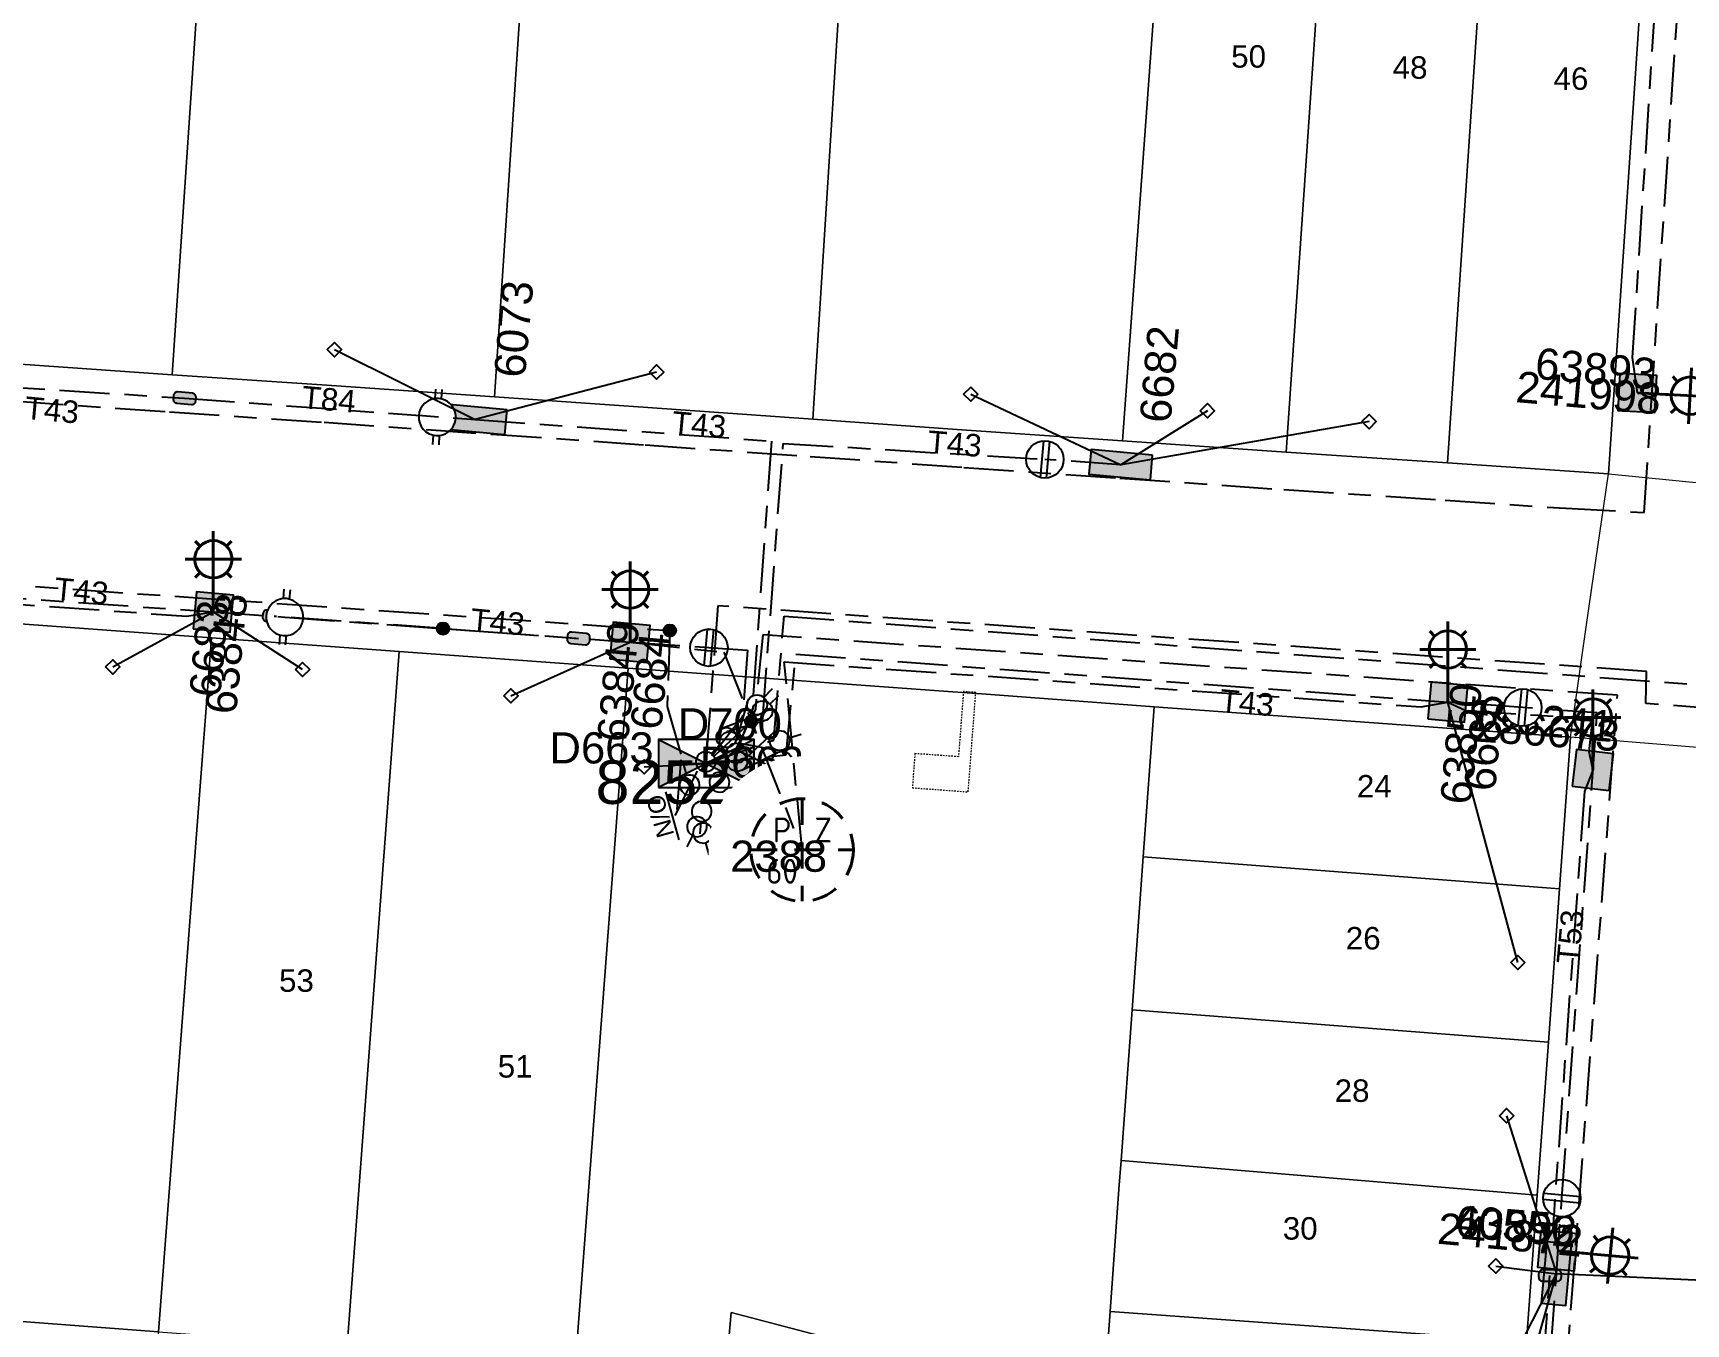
# Model space of a CAD drawing. Header units: metres. Extents: x 309980 to 311407, y 6249141 to 6251386.
# Drawn here: x 310549.5 to 310682.1, y 6250060.6 to 6250164.1 of the extents above; entities that cross this region are included whole.
import ezdxf
from ezdxf.enums import TextEntityAlignment as Align

# ---------------------------------------------------------------- set-up
doc = ezdxf.new("R2010")
doc.units = ezdxf.units.M
for name, pattern in [('Cable Exist UG', [8.2, 4, -1.2, 1.8, -1.2]), ('Dash', [5, 3, -2]), ('HIDDEN', [0.375, 0.25, -0.125]), ('HIDDEN2', [0.1875, 0.125, -0.0625])]:
    doc.linetypes.add(name, pattern=pattern)
doc.layers.get('0').update_dxf_attribs({"color": 6})
for name, color, linetype, lineweight in [('Cadastre Buildings_SP_EXT', 9, 'Continuous', 5), ('Cadastre Land Parcels_SP_EXT', 9, 'Continuous', 5), ('Cadastre Other Property_SP_EXT', 9, 'HIDDEN', 5), ('Cadastre Roads_SP_EXT', 9, 'Continuous', 5)]:
    doc.layers.add(name, color=color, linetype=linetype, lineweight=lineweight)
for name, color, linetype in [('Equip_HV_EXT', 7, 'Continuous'), ('Equip_LV_EXT', 7, 'Continuous'), ('Equip_SL_EXT', 7, 'Continuous'), ('Equip_SP_SL_EXT', 7, 'Continuous'), ('Mains_HV_EXT', 7, 'Continuous'), ('Mains_LV_EXT', 7, 'Continuous'), ('Mains_SL_EXT', 7, 'Continuous'), ('Services_SP_EXT', 7, 'Continuous'), ('Sub_SP_EXT', 7, 'Continuous'), ('SupportsUG_SP_LV_EXT', 7, 'Continuous'), ('SupportsUG_SP_LV_SL_EXT', 7, 'Continuous')]:
    doc.layers.add(name, color=color, linetype=linetype)
doc.styles.add('COLUMN_LABEL', font='arial.ttf')
doc.styles.add('iecARIAL', font='arial.ttf', dxfattribs={"height": 2})
doc.styles.add('IESYMBOL1', font='isocp.shx')
doc.styles.add('POLE_LABEL', font='arial.ttf')
doc.styles.add('SLCP_LABEL', font='arial.ttf', dxfattribs={"height": 3.5})
doc.styles.get("Standard").update_dxf_attribs({"font": 'arial.ttf'})
doc.styles.add('SWITCH_LABEL', font='arial.ttf', dxfattribs={"height": 2.5})

# ---------------------------------------------------------------- blocks, each defined once
blk = doc.blocks.new('SUB_PADMOUNT_EXT')
for points in [[(0, 0), (-3.84, 1.92), (-3.84, -1.92)], [(0, 0), (3.84, 1.92), (3.84, -1.92)]]:
    blk.add_hatch(color=256).paths.add_polyline_path(points)
for p, q in [((3.84, 1.92), (-3.84, -1.92)), ((-3.84, 1.92), (3.84, -1.92))]:
    blk.add_line(p, q)
blk.add_lwpolyline([(-3.84, -1.92), (3.84, -1.92), (3.84, 1.92), (-3.84, 1.92)], close=True)
for tag, height, flags, p in [('ASSET_NUM', 3.5, 8, (2, 2)), ('STREET_CODE', 0.2, 9, (1.5, 0)), ('CONSTRUCTED_VOLTAGE', 0.2, 9, (1.5, -0.2)), ('OPERATING_VOLTAGE', 0.2, 9, (1.5, -0.6)), ('ORIENTATION', 0.2, 9, (1.5, -0.8)), ('OWNED_BY', 0.2, 9, (1.5, -1)), ('OPERATED_BY', 0.2, 9, (1.5, -1.2)), ('NO_PHASES', 0.2, 9, (1.5, -0.4)), ('MAINTAINED_BY', 0.2, 9, (1.5, -1.4)), ('SECONDARY_VOLTAGE', 0.2, 9, (1.5, -1.6)), ('STATE', 0.2, 9, (1.5, -1.8)), ('SUBSTATION_TYPE', 0.2, 9, (1.5, -2.2)), ('PARENT', 0.2, 9, (1.5, -2)), ('USAGE', 0.2, 9, (1.5, -2.4)), ('LEGEND', 0.2, 9, (1.5, -2.6)), ('STREETNAME', 0.2, 9, (1.5, -3)), ('SUBURB', 0.2, 9, (1.5, -3.2)), ('Z', 0.2, 1, (1.5, -3.6)), ('LOCATION', 0.2, 9, (1.5, -2.8)), ('NOTES', 0.2, 9, (1.5, -3.4))]:
    blk.add_attdef(tag, text='', height=height, dxfattribs=dict(flags=flags)).set_placement(p, align=Align.MIDDLE_LEFT)
blk = doc.blocks.new('COLUMN_EXT')
blk.add_hatch(color=256).paths.add_polyline_path([(-1.49, 1.48), (-1.49, -1.49), (1.48, -1.49), (1.48, 1.48)])
blk.add_lwpolyline([(-1.49, -1.49), (1.48, -1.49), (1.48, 1.48), (-1.49, 1.48)], close=True)
for tag, height, style, flags, p in [('ASSET_NUM', 2.5, 'COLUMN_LABEL', 8, (2, 2)), ('STRUCTURE_PLANT_NUMBER', 0.2, 'POLE_LABEL', 9, (1.81, 0.03)), ('STREET_CODE', 0.2, 'COLUMN_LABEL', 9, (1.81, -0.2))]:
    blk.add_attdef(tag, text='', height=height, dxfattribs=dict(style=style, flags=flags)).set_placement(p, align=Align.MIDDLE_LEFT)
at = {"flags": 9}
for tag, p in [('COLUMN_TYPE', (1.81, -0.4)), ('OWNED_BY', (1.81, -0.6)), ('STATE', (1.81, -0.8)), ('USAGE', (1.81, -1)), ('LEGEND', (1.81, -1.2)), ('LOCATION', (1.81, -1.4)), ('STREETNAME', (1.81, -1.6)), ('SUBURB', (1.81, -1.8)), ('NOTES', (1.81, -2))]:
    blk.add_attdef(tag, text='', height=0.2, dxfattribs=at).set_placement(p, align=Align.MIDDLE_LEFT)
at = {"flags": 1}
blk.add_attdef('Z', (1.81, -2.35), '', height=0.2, dxfattribs=at)
blk = doc.blocks.new('PILLAR_EXT')
blk.add_hatch(color=256).paths.add_polyline_path([(-2.475, 0.99), (-2.475, -0.99), (2.475, -0.99), (2.475, 0.99)])
blk.add_lwpolyline([(-2.475, -0.99), (2.475, -0.99), (2.475, 0.99), (-2.475, 0.99)], close=True)
at = {"style": 'iecARIAL', "flags": 8}
blk.add_attdef('ASSET_NUM', (1.5, 3.5), '', height=2.5, dxfattribs=at)
for tag, p, flags in [('OWNED_BY', (0, -0.2), 9), ('STATE', (0, -0.4), 9), ('SUPPORT_TYPE', (0, -0.6), 9), ('USAGE', (0, -0.8), 9), ('LEGEND', (0, -1), 9), ('LOCATION', (0, -1.2), 9), ('NOTES', (0, -1.4), 9), ('STREETNAME', (0, -1.8), 9), ('SUBURB', (0, -2), 1), ('PARENT', (0, -1.6), 9)]:
    blk.add_attdef(tag, p, '', height=0.2, dxfattribs=dict(flags=flags))
blk = doc.blocks.new('SL_LANTERN_EXT')
at = {"lineweight": 40}
for p, q in [((-1.46, 5.68), (-1.06, 5.28)), ((0, 1.97), (0, 6.47)), ((1.46, 5.68), (1.06, 5.28)), ((-2.25, 4.22), (2.25, 4.22)), ((-1.46, 2.76), (-1.06, 3.16)), ((0, 0), (0, 2.72)), ((1.46, 2.76), (1.06, 3.16))]:
    blk.add_line(p, q, dxfattribs=at)
blk.add_circle((0, 4.22), 1.5, dxfattribs=at)
at = {"style": 'iecARIAL', "flags": 8}
blk.add_attdef('ASSET_NUM', (1.5, 1.5), '', height=2.5, dxfattribs=at)
for tag, p, height, flags in [('CONSTRUCTED_VOLTAGE', (0.98, -0.65), 0.2, 9), ('CONTROL_TYPE', (0.98, -0.85), 0.2, 9), ('LANTERN_PURPOSE', (0.98, -1.05), 0.2, 9), ('LANTERN_TYPE', (0.98, -1.25), 0.2, 9), ('NO_PHASES', (0.98, -1.45), 0.2, 9), ('LNUMBER', (2.18, -3.25), 2.5, 8), ('OPERATING_VOLTAGE', (0.98, -1.65), 0.2, 9), ('ORIENTATION', (0.98, -1.85), 0.2, 9), ('OWNED_BY', (0.98, -2.05), 0.2, 9), ('STATE', (0.98, -2.25), 0.2, 9), ('USAGE', (0.98, -2.45), 0.2, 9), ('CEXIST', (0.98, -2.65), 0.2, 9), ('CNEW', (0.98, -2.85), 0.2, 9), ('CNUMBER', (0.98, -3.05), 0.2, 9), ('CREMOVE', (0.98, -3.25), 0.2, 9), ('CREPLACE', (0.98, -3.45), 0.2, 9), ('LKINGHEIGHT', (0.98, -3.65), 0.2, 9), ('LBRACKET', (0.98, -3.85), 0.2, 9), ('LBRACKETVOCAB', (0.98, -4.05), 0.2, 9), ('LCATEGORY', (0.98, -4.25), 0.2, 9), ('LCHARGE1', (0.98, -4.45), 0.2, 9), ('LCHARGE1PERCENT', (0.98, -4.65), 0.2, 9), ('LCHARGE2', (0.98, -4.85), 0.2, 9), ('LCHARGE2PERCENT', (0.98, -5.05), 0.2, 9), ('LCHARGE3', (0.98, -5.25), 0.2, 9), ('LCHARGE3PERCENT', (0.98, -5.45), 0.2, 9), ('LEXIST', (0.98, -5.65), 0.2, 9), ('LLAMP', (0.98, -5.85), 0.2, 9), ('LLAMPVOCAB', (0.98, -6.05), 0.2, 9), ('LMAST', (0.98, -6.25), 0.2, 9), ('LMASTVOCAB', (0.98, -6.45), 0.2, 9), ('LNEW', (0.98, -6.65), 0.2, 9), ('LANTNUMBER', (0.98, -6.85), 0.2, 9), ('LOUTREACH', (0.98, -7.25), 0.2, 9), ('LOUTREACHVOCAB', (0.98, -7.45), 0.2, 9), ('LRATECODE', (0.98, -7.65), 0.2, 9), ('LREMOVE', (0.98, -7.85), 0.2, 9), ('LREPLACE', (0.98, -8.05), 0.2, 9), ('STREETNAME', (0.98, -9.25), 0.2, 9), ('SUBURB', (0.98, -9.45), 0.2, 1), ('LTYPE', (0.98, -8.25), 0.2, 9), ('LTYPEVOCAB', (0.98, -8.45), 0.2, 9), ('LEGEND', (0.98, -8.65), 0.2, 9), ('LOCATION', (0.98, -8.85), 0.2, 9), ('NOTES', (0.98, -9.05), 0.2, 9)]:
    blk.add_attdef(tag, p, '', height=height, dxfattribs=dict(flags=flags))
blk = doc.blocks.new('CCP_EXT')
at = {"flags": 9}
for tag, p in [('LEGEND', (0, -1.4)), ('STATE', (0, -1.8)), ('LIFE_SUPPORT', (0, -1.6)), ('NOTES', (0, -2))]:
    blk.add_attdef(tag, text='', height=0.2, dxfattribs=at).set_placement(p, align=Align.MIDDLE_LEFT)
blk.add_wipeout([(0, 0.57), (0.57, 0), (0, -0.57), (-0.57, 0)])
blk.add_lwpolyline([(-0.57, 0), (0, 0.57), (0.57, 0), (0, -0.57), (-0.57, 0)])
at = {"flags": 1}
blk.add_attdef('Z', (0, 0), '', height=0.2, dxfattribs=at)
at = {"flags": 9}
for tag, p in [('CCP_TYPE', (0, 0)), ('CONSTRUCTED_VOLTAGE', (0, -0.2)), ('OPERATING_VOLTAGE', (0, -0.6)), ('ORIENTATION', (0, -0.8)), ('OWNED_BY', (0, -1)), ('NO_PHASES', (0, -0.4)), ('USAGE', (0, -1.2))]:
    blk.add_attdef(tag, text='', height=0.2, dxfattribs=at).set_placement(p, align=Align.MIDDLE_LEFT)
blk = doc.blocks.new('LV_STJ_EXT')
h = blk.add_hatch(color=256)
edge = h.paths.add_edge_path()
edge.add_ellipse((-0.59, 0.13), major_axis=(0.226, 0.226), ratio=1, start_angle=45, end_angle=135)
edge.add_line((-0.91, 0.13), (-0.91, -0.13))
edge.add_ellipse((-0.59, -0.13), major_axis=(0.226, 0.226), ratio=1, start_angle=135, end_angle=225)
edge.add_line((-0.59, -0.45), (0.59, -0.45))
edge.add_ellipse((0.59, -0.13), major_axis=(-0.226, 0.226), ratio=1, start_angle=135, end_angle=225)
edge.add_line((0.91, -0.13), (0.91, 0.13))
edge.add_ellipse((0.59, 0.13), major_axis=(-0.226, 0.226), ratio=1, start_angle=225, end_angle=315)
edge.add_line((0.59, 0.45), (-0.59, 0.45))
blk.add_lwpolyline([(-0.91, 0.13), (-0.91, -0.13, 0.414214), (-0.59, -0.45), (0.59, -0.45, 0.414214), (0.91, -0.13), (0.91, 0.13, 0.414214), (0.59, 0.45), (-0.59, 0.45, 0.414214)], format="xyb", close=True)
at = {"flags": 1}
blk.add_attdef('Z', (0, 0), '', height=0.2, dxfattribs=at)
at = {"flags": 9}
for tag, p in [('ORIENTATION', (0, 0)), ('USAGE', (0, -0.2)), ('LEGEND', (0, -0.4)), ('NOTES', (0, -0.6))]:
    blk.add_attdef(tag, text='', height=0.2, dxfattribs=at).set_placement(p, align=Align.MIDDLE_LEFT)
blk = doc.blocks.new('SL_STJ_EXT')
h = blk.add_hatch(color=256)
edge = h.paths.add_edge_path()
edge.add_ellipse((-0.59, 0.13), major_axis=(0.226, 0.226), ratio=1, start_angle=45, end_angle=135)
edge.add_line((-0.91, 0.13), (-0.91, -0.13))
edge.add_ellipse((-0.59, -0.13), major_axis=(0.226, 0.226), ratio=1, start_angle=135, end_angle=225)
edge.add_line((-0.59, -0.45), (0.59, -0.45))
edge.add_ellipse((0.59, -0.13), major_axis=(-0.226, 0.226), ratio=1, start_angle=135, end_angle=225)
edge.add_line((0.91, -0.13), (0.91, 0.13))
edge.add_ellipse((0.59, 0.13), major_axis=(-0.226, 0.226), ratio=1, start_angle=225, end_angle=315)
edge.add_line((0.59, 0.45), (-0.59, 0.45))
blk.add_lwpolyline([(-0.91, 0.13), (-0.91, -0.13, 0.414214), (-0.59, -0.45), (0.59, -0.45, 0.414214), (0.91, -0.13), (0.91, 0.13, 0.414214), (0.59, 0.45), (-0.59, 0.45, 0.414214)], format="xyb", close=True)
at = {"flags": 1}
blk.add_attdef('Z', (0, 0), '', height=0.2, dxfattribs=at)
at = {"flags": 9}
for tag, p in [('ORIENTATION', (0, 0)), ('USAGE', (0, -0.2)), ('LEGEND', (0, -0.4)), ('NOTES', (0, -0.6))]:
    blk.add_attdef(tag, text='', height=0.2, dxfattribs=at).set_placement(p, align=Align.MIDDLE_LEFT)
blk = doc.blocks.new('LV_UG_LINKS_OPEN_EXT')
for p, q in [((-0.25, 1.47), (-0.25, 2.22)), ((0.25, 1.47), (0.25, 2.22)), ((-0.25, -1.47), (-0.25, -2.22)), ((0.25, -1.47), (0.25, -2.22))]:
    blk.add_line(p, q)
at = {"flags": 9}
for tag, p in [('ACTUAL_STATUS', (0, 0)), ('CONSTRUCTED_VOLTAGE', (0, -0.2)), ('OPERATING_VOLTAGE', (0, -0.6)), ('ORIENTATION', (0, -0.8)), ('STATE', (0, -1)), ('SWITCH_TYPE', (0, -1.2)), ('NO_PHASES', (0, -0.4)), ('USAGE', (0, -1.4)), ('NOTES', (0, -1.6))]:
    blk.add_attdef(tag, text='', height=0.2, dxfattribs=at).set_placement(p, align=Align.MIDDLE_LEFT)
at = {"flags": 1}
blk.add_attdef('Z', (0, 0), '', height=0.2, dxfattribs=at)
blk.add_wipeout([(-0.25, 1.47), (-0.43, 1.43), (-0.61, 1.36), (-0.77, 1.28), (-0.93, 1.17), (-1.07, 1.05), (-1.19, 0.9), (-1.29, 0.75), (-1.38, 0.58), (-1.44, 0.4), (-1.48, 0.22), (-1.49, 0.03), (-1.49, -0.16), (-1.45, -0.34), (-1.4, -0.52), (-1.32, -0.69), (-1.23, -0.85), (-1.11, -1), (-0.98, -1.13), (-0.83, -1.24), (-0.66, -1.34), (-0.49, -1.41), (-0.31, -1.46), (-0.13, -1.49), (0.06, -1.49), (0.25, -1.47), (0.43, -1.43), (0.61, -1.36), (0.77, -1.28), (0.93, -1.17), (1.07, -1.05), (1.19, -0.9), (1.29, -0.75), (1.38, -0.58), (1.44, -0.4), (1.48, -0.22), (1.49, -0.03), (1.49, 0.16), (1.45, 0.34), (1.4, 0.52), (1.32, 0.69), (1.23, 0.85), (1.11, 1), (0.98, 1.13), (0.83, 1.24), (0.66, 1.34), (0.49, 1.41), (0.31, 1.46), (0.13, 1.49), (-0.06, 1.49)])
blk.add_lwpolyline([(0, -1.49, 1), (0, 1.49, 1)], format="xyb", close=True)
blk = doc.blocks.new('LV_UG_LINKS_CLOSED_EXT')
blk.add_wipeout([(-1.06, 1.06), (-1.18, 0.92), (-1.29, 0.76), (-1.37, 0.59), (-1.43, 0.42), (-1.48, 0.23), (-1.49, 0.05), (-1.49, -0.14), (-1.46, -0.33), (-1.41, -0.51), (-1.33, -0.68), (-1.24, -0.84), (-1.12, -0.99), (-0.99, -1.12), (-0.84, -1.24), (-0.68, -1.33), (-0.51, -1.41), (-0.33, -1.46), (-0.14, -1.49), (0.05, -1.49), (0.23, -1.48), (0.42, -1.43), (0.59, -1.37), (0.76, -1.29), (0.92, -1.18), (1.06, -1.06), (1.18, -0.92), (1.29, -0.76), (1.37, -0.59), (1.43, -0.42), (1.48, -0.23), (1.49, -0.05), (1.49, 0.14), (1.46, 0.33), (1.41, 0.51), (1.33, 0.68), (1.24, 0.84), (1.12, 0.99), (0.99, 1.12), (0.84, 1.24), (0.68, 1.33), (0.51, 1.41), (0.33, 1.46), (0.14, 1.49), (-0.05, 1.49), (-0.23, 1.48), (-0.42, 1.43), (-0.59, 1.37), (-0.76, 1.29), (-0.92, 1.18)])
for p, q in [((-0.25, -1.48), (-0.25, 1.48)), ((0.25, -1.48), (0.25, 1.48))]:
    blk.add_line(p, q)
blk.add_circle((0, 0), 1.5)
at = {"flags": 9}
for tag, p in [('ACTUAL_STATUS', (0, 0)), ('CONSTRUCTED_VOLTAGE', (0, -0.2)), ('OPERATING_VOLTAGE', (0, -0.6)), ('ORIENTATION', (0, -0.8)), ('STATE', (0, -1)), ('SWITCH_TYPE', (0, -1.2)), ('NO_PHASES', (0, -0.4)), ('USAGE', (0, -1.4)), ('NOTES', (0, -1.6))]:
    blk.add_attdef(tag, text='', height=0.2, dxfattribs=at).set_placement(p, align=Align.MIDDLE_LEFT)
at = {"flags": 1}
blk.add_attdef('Z', (0, 0), '', height=0.2, dxfattribs=at)
blk = doc.blocks.new('LV_UG_DFUSE_CLOSED_EXT')
for points in [[(1, 0), (0, 0)], [(5.04, 0.73), (2.16, -0.72)], [(5.05, -0.71), (2.16, 0.72)], [(6.2, 0.01), (7.2, 0.01)]]:
    blk.add_lwpolyline(points)
for centre in [(1.8, 0), (5.4, 0.01)]:
    blk.add_circle(centre, 0.8)
at = {"flags": 9}
for tag, p in [('ACTUAL_STATUS', (0, 0)), ('CONSTRUCTED_VOLTAGE', (0, -0.2)), ('OPERATING_VOLTAGE', (0, -0.6)), ('ORIENTATION', (0, -0.8)), ('STATE', (0, -1)), ('SWITCH_TYPE', (0, -1.2)), ('NO_PHASES', (0, -0.4)), ('USAGE', (0, -1.4)), ('NOTES', (0, -1.6))]:
    blk.add_attdef(tag, text='', height=0.2, dxfattribs=at).set_placement(p, align=Align.MIDDLE_LEFT)
at = {"flags": 1}
blk.add_attdef('Z', (0, 0), '', height=0.2, dxfattribs=at)
blk = doc.blocks.new('SWG_HOLEC_SU_NO_EXT')
blk.add_line((1.8, -2), (5.8, -2))
for points in [[(1, 0), (0, 0)], [(6.6, 0), (7.6, 0)]]:
    blk.add_lwpolyline(points)
for points in [[(1.8, -0.8, 1), (1.8, 0.8, 1)], [(5.8, -0.8, 1), (5.8, 0.8, 1)]]:
    blk.add_lwpolyline(points, format="xyb", close=True)
at = {"insert": (5.31, -3.64), "char_height": 1.4, "width": 3.8863, "attachment_point": 1, "rotation": 180}
blk.add_mtext('{\\fArial|b0|i0|c0|p34;N/O}', dxfattribs=at)
at = {"style": 'SWITCH_LABEL', "flags": 8}
blk.add_attdef('ASSET_NUM', text='', height=2.5, rotation=179.9544, dxfattribs=at).set_placement((-2.4, 0), align=Align.MIDDLE_LEFT)
at = {"flags": 1}
blk.add_attdef('Z', (0, 0), '', height=0.2, dxfattribs=at)
at = {"flags": 9}
for tag, p in [('ACTUAL_STATUS', (0, -0.4)), ('CONSTRUCTED_VOLTAGE', (0, -0.6)), ('OPERATING_VOLTAGE', (0, -1)), ('ORIENTATION', (0, -1.2)), ('OWNED_BY', (0, -1.4)), ('NO_PHASES', (0, -0.8)), ('STATE', (0, -1.8)), ('SWITCH_TYPE', (0, -2)), ('STREETNAME', (0, -2.6)), ('PARENT', (0, -1.6)), ('USAGE', (0, -2.2)), ('LOCATION', (0, -2.4)), ('SUBURB', (0, -2.8)), ('NOTES', (0, -3))]:
    blk.add_attdef(tag, text='', height=0.2, dxfattribs=at).set_placement(p, align=Align.MIDDLE_LEFT)
at = {"style": 'SWITCH_LABEL', "flags": 9}
blk.add_attdef('STREET_CODE', text='', height=0.2, dxfattribs=at).set_placement((0, -0.2), align=Align.MIDDLE_LEFT)
blk = doc.blocks.new('SWG_HOLEC_SU_EXT')
blk.add_line((1.8, -2), (5.8, -2))
for points in [[(1, 0), (0, 0)], [(6.6, 0), (7.6, 0)]]:
    blk.add_lwpolyline(points)
for points in [[(1.8, -0.8, 1), (1.8, 0.8, 1)], [(5.8, -0.8, 1), (5.8, 0.8, 1)]]:
    blk.add_lwpolyline(points, format="xyb", close=True)
at = {"style": 'SWITCH_LABEL', "flags": 8}
blk.add_attdef('ASSET_NUM', text='', height=2.5, rotation=179.9544, dxfattribs=at).set_placement((-2.4, 0), align=Align.MIDDLE_LEFT)
at = {"flags": 1}
blk.add_attdef('Z', (0, 0), '', height=0.2, dxfattribs=at)
at = {"flags": 9}
for tag, p in [('ACTUAL_STATUS', (0, -0.4)), ('CONSTRUCTED_VOLTAGE', (0, -0.6)), ('OPERATING_VOLTAGE', (0, -1)), ('ORIENTATION', (0, -1.2)), ('OWNED_BY', (0, -1.4)), ('NO_PHASES', (0, -0.8)), ('STATE', (0, -1.8)), ('SWITCH_TYPE', (0, -2)), ('STREETNAME', (0, -2.6)), ('PARENT', (0, -1.6)), ('USAGE', (0, -2.2)), ('LOCATION', (0, -2.4)), ('SUBURB', (0, -2.8)), ('NOTES', (0, -3))]:
    blk.add_attdef(tag, text='', height=0.2, dxfattribs=at).set_placement(p, align=Align.MIDDLE_LEFT)
at = {"style": 'SWITCH_LABEL', "flags": 9}
blk.add_attdef('STREET_CODE', text='', height=0.2, dxfattribs=at).set_placement((0, -0.2), align=Align.MIDDLE_LEFT)
blk = doc.blocks.new('SLCP_ZELL_EXT')
blk.add_wipeout([(-0.24, 7.5), (-0.71, 7.47), (-1.17, 7.41), (-1.64, 7.32), (-2.09, 7.21), (-2.54, 7.06), (-2.98, 6.89), (-3.41, 6.69), (-3.82, 6.46), (-4.22, 6.21), (-4.6, 5.93), (-4.96, 5.63), (-5.31, 5.31), (-5.63, 4.96), (-5.93, 4.6), (-6.21, 4.22), (-6.46, 3.82), (-6.69, 3.41), (-6.89, 2.98), (-7.06, 2.54), (-7.21, 2.09), (-7.32, 1.64), (-7.41, 1.17), (-7.47, 0.71), (-7.5, 0.24), (-7.5, -0.24), (-7.47, -0.71), (-7.41, -1.17), (-7.32, -1.64), (-7.21, -2.09), (-7.06, -2.54), (-6.89, -2.98), (-6.69, -3.41), (-6.46, -3.82), (-6.21, -4.22), (-5.93, -4.6), (-5.63, -4.96), (-5.31, -5.31), (-4.96, -5.63), (-4.6, -5.93), (-4.22, -6.21), (-3.82, -6.46), (-3.41, -6.69), (-2.98, -6.89), (-2.54, -7.06), (-2.09, -7.21), (-1.64, -7.32), (-1.17, -7.41), (-0.71, -7.47), (-0.24, -7.5), (0.24, -7.5), (0.71, -7.47), (1.17, -7.41), (1.64, -7.32), (2.09, -7.21), (2.54, -7.06), (2.98, -6.89), (3.41, -6.69), (3.82, -6.46), (4.22, -6.21), (4.6, -5.93), (4.96, -5.63), (5.31, -5.31), (5.63, -4.96), (5.93, -4.6), (6.21, -4.22), (6.46, -3.82), (6.69, -3.41), (6.89, -2.98), (7.06, -2.54), (7.21, -2.09), (7.32, -1.64), (7.41, -1.17), (7.47, -0.71), (7.5, -0.24), (7.5, 0.24), (7.47, 0.71), (7.41, 1.17), (7.32, 1.64), (7.21, 2.09), (7.06, 2.54), (6.89, 2.98), (6.69, 3.41), (6.46, 3.82), (6.21, 4.22), (5.93, 4.6), (5.63, 4.96), (5.31, 5.31), (4.96, 5.63), (4.6, 5.93), (4.22, 6.21), (3.82, 6.46), (3.41, 6.69), (2.98, 6.89), (2.54, 7.06), (2.09, 7.21), (1.64, 7.32), (1.17, 7.41), (0.71, 7.47), (0.24, 7.5)])
at = {"linetype": 'Dash', "lineweight": 40, "ltscale": 0.7}
for p, q in [((0, 4.11), (0, -4.11)), ((-4.11, 0), (4.11, 0))]:
    blk.add_line(p, q, dxfattribs=at)
blk.add_circle((0, 0), 4.11, dxfattribs=at)
at = {"lineweight": 40, "style": 'IESYMBOL1'}
for s, p in [('P', (-1.6, 0)), ('Z', (1.7, 0)), ('60', (-1.61, -3.31))]:
    blk.add_text(s, height=2, dxfattribs=at).set_placement(p, align=Align.BOTTOM_CENTER)
at = {"style": 'SLCP_LABEL'}
for tag, height, flags, p in [('ASSET_NUM', 2.5, 8, (2, 2)), ('STREET_CODE', 0.2, 9, (0, -0.2))]:
    blk.add_attdef(tag, text='', height=height, dxfattribs=dict(at, flags=flags)).set_placement(p, align=Align.MIDDLE_LEFT)
at = {"flags": 1}
blk.add_attdef('Z', (0, 0), '', height=0.2, dxfattribs=at)
at = {"flags": 9}
for tag, p in [('CONSTRUCTED_VOLTAGE', (0, -0.4)), ('CONTROL_TYPE', (0, -0.6)), ('OPERATING_VOLTAGE', (0, -1)), ('ORIENTATION', (0, -1.2)), ('OWNED_BY', (0, -1.4)), ('NO_PHASES', (0, -0.8)), ('STATE', (0, -2)), ('USAGE', (0, -1.6)), ('LOCATION', (0, -1.8)), ('NOTES', (0, -2.2))]:
    blk.add_attdef(tag, text='', height=0.2, dxfattribs=at).set_placement(p, align=Align.MIDDLE_LEFT)
blk = doc.blocks.new('CONNECTOR_NODE_EXT')
h = blk.add_hatch(color=256)
edge = h.paths.add_edge_path()
edge.add_arc((0, 0), 0.5, 0, 360)
blk.add_circle((0, 0), 0.5)
at = {"flags": 1}
blk.add_attdef('Z', (0, 0), '', height=0.2, dxfattribs=at)
at = {"flags": 9}
for tag, p in [('CONNECTOR_TYPE', (0, 0)), ('CONSTRUCTED_VOLTAGE', (0, -0.2)), ('OPERATING_VOLTAGE', (0, -0.6)), ('ORIENTATION', (0, -0.8)), ('SUBTYPE', (0, -1)), ('NO_PHASES', (0, -0.4)), ('USAGE', (0, -1.2)), ('NOTES', (0, -1.4))]:
    blk.add_attdef(tag, text='', height=0.2, dxfattribs=at).set_placement(p, align=Align.MIDDLE_LEFT)

msp = doc.modelspace()

# ---------------------------------------------------------------- linework, layer by layer
at = {"layer": 'Cadastre Buildings_SP_EXT', "linetype": 'Continuous'}
for points in [[(310564.75, 6250197.44), (310539.35, 6250199.2), (310535.4, 6250138.47), (310548.12, 6250137.62), (310560.64, 6250136.74), (310564.75, 6250197.44)], [(310559.54, 6250059.94), (310544.31, 6250061.09), (310540.15, 6250005.28), (310555.27, 6250004.18), (310559.54, 6250059.94)]]:
    msp.add_lwpolyline(points, close=True, dxfattribs=at)
msp.add_lwpolyline([(310605.17, 6250057.89), (310605.48, 6250061.49), (310613.01, 6250059.52)], dxfattribs=at)
at = {"layer": 'Cadastre Land Parcels_SP_EXT', "linetype": 'Continuous'}
for points in [[(310654.17, 6250191.32), (310641.29, 6250192.21), (310636.87, 6250131.43), (310650, 6250130.51), (310654.17, 6250191.32)], [(310667.01, 6250190.43), (310654.17, 6250191.32), (310650, 6250130.51), (310662.94, 6250129.67), (310667.01, 6250190.43)], [(310679.94, 6250189.48), (310667.01, 6250190.43), (310662.94, 6250129.67), (310675.83, 6250128.79), (310679.94, 6250189.48)], [(310578.86, 6250114.54), (310563.81, 6250115.62), (310559.54, 6250059.94), (310574.69, 6250058.82), (310578.86, 6250114.54)], [(310597.22, 6250113.19), (310578.86, 6250114.54), (310574.69, 6250058.82), (310590.01, 6250057.69), (310593, 6250057.49), (310597.22, 6250113.19)], [(310672.79, 6250107.66), (310639.41, 6250110.08), (310638.53, 6250098.06), (310671.92, 6250095.49), (310672.79, 6250107.66)], [(310671.92, 6250095.49), (310638.53, 6250098.06), (310637.63, 6250085.79), (310671.02, 6250083.19), (310671.92, 6250095.49)], [(310671.02, 6250083.19), (310637.63, 6250085.79), (310636.75, 6250073.7), (310670.13, 6250070.92), (310671.02, 6250083.19)], [(310670.13, 6250070.92), (310636.75, 6250073.7), (310636.58, 6250071.39), (310635.87, 6250061.58), (310669.26, 6250059.17), (310670.13, 6250070.92)], [(310613.01, 6250059.52), (310605.48, 6250061.49), (310605.17, 6250057.89), (310605.07, 6250056.58), (310620.22, 6250055.47), (310613.01, 6250059.52)], [(310669.26, 6250059.17), (310635.87, 6250061.58), (310634.96, 6250049.17), (310668.37, 6250047.06), (310669.26, 6250059.17)]]:
    msp.add_lwpolyline(points, close=True, dxfattribs=at)
at = {"layer": 'Cadastre Other Property_SP_EXT', "linetype": 'HIDDEN2'}
msp.add_lwpolyline([(310624.11, 6250111.32), (310623.71, 6250106.09), (310620.22, 6250106.34), (310620.01, 6250103.6), (310624.49, 6250103.27), (310624.7, 6250106.01), (310625.1, 6250111.25), (310624.11, 6250111.32)], close=True, dxfattribs=at)
at = {"layer": 'Cadastre Roads_SP_EXT', "linetype": 'Continuous'}
msp.add_lwpolyline([(310700.03, 6250200.06), (310692, 6250200.58), (310680.73, 6250201.3), (310679.94, 6250189.48), (310675.83, 6250128.79), (310683.67, 6250128.02), (310694.67, 6250126.94), (310697.28, 6250162.61), (310700.03, 6250200.06)], close=True, dxfattribs=at)
at = {"layer": 'Mains_LV_EXT', "linetype": 'Cable Exist UG'}
for points in [[(310535.26, 6250136.56), (310561.65, 6250134.85)], [(310671.21, 6250058.44), (310671.66, 6250064.61)]]:
    msp.add_lwpolyline(points, dxfattribs=at)
at = {"layer": 'Mains_SL_EXT', "linetype": 'Cable Exist UG'}
for points in [[(310678.16, 6250135.27), (310677.77, 6250138.11), (310680.82, 6250185.48)], [(310582.37, 6250116.37), (310593.24, 6250115.58)]]:
    msp.add_lwpolyline(points, dxfattribs=at)
at = {"layer": 'Services_SP_EXT'}
msp.add_lwpolyline([(310692.79, 6250063.63), (310671.66, 6250064.61)], dxfattribs=at)

# ---------------------------------------------------------------- block references
at = {"layer": 'Equip_HV_EXT'}
msp.add_blockref('CONNECTOR_NODE_EXT', (310600.56, 6250116.21), dxfattribs=at)
ref = msp.add_blockref('SWG_HOLEC_SU_EXT', (310603.59, 6250107.48), dxfattribs=dict(at, rotation=265.3085520835819))
ref.add_attrib('ASSET_NUM', 'D700', dxfattribs={"layer": '0', "height": 2.5, "style": 'SWITCH_LABEL'}).set_placement((310601.2, 6250108.73), align=Align.MIDDLE_LEFT)
ref = msp.add_blockref('SWG_HOLEC_SU_EXT', (310605.35, 6250105.65), dxfattribs=dict(at, rotation=243.2376176271174))
ref.add_attrib('ASSET_NUM', 'D662', dxfattribs={"layer": '0', "height": 2.5, "style": 'SWITCH_LABEL'}).set_placement((310602.95, 6250106.9), align=Align.TOP_LEFT)
at = {"layer": 'Equip_LV_EXT'}
for name, p, rotation in [('LV_STJ_EXT', (310561.65, 6250134.85), 354.7209760507326), ('LV_UG_DFUSE_CLOSED_EXT', (310603.87, 6250106.31), 46.84726569809507), ('LV_UG_DFUSE_CLOSED_EXT', (310604.05, 6250106.08), 43.00371301668137), ('LV_UG_DFUSE_CLOSED_EXT', (310604.18, 6250105.87), 16.24291873456522)]:
    msp.add_blockref(name, p, dxfattribs=dict(at, rotation=rotation))
for name, p in [('CONNECTOR_NODE_EXT', (310607.09, 6250108.91)), ('LV_UG_DFUSE_CLOSED_EXT', (310604.17, 6250105.71))]:
    msp.add_blockref(name, p, dxfattribs=at)
at = {"layer": 'Equip_SL_EXT'}
for p, rotation in [((310568.82, 6250117.35), 174.6599307409677), ((310593.24, 6250115.58), 354.7331809612258)]:
    msp.add_blockref('SL_STJ_EXT', p, dxfattribs=dict(at, rotation=rotation))
for name, p in [('CONNECTOR_NODE_EXT', (310582.37, 6250116.37)), ('SL_STJ_EXT', (310671.15, 6250064.47))]:
    msp.add_blockref(name, p, dxfattribs=at)
at = {"layer": 'Equip_SP_SL_EXT'}
ref = msp.add_blockref('SL_LANTERN_EXT', (310678.16, 6250135.27), dxfattribs=dict(at, rotation=267.0598466916115))
ref.add_attrib('ASSET_NUM', '63893', dxfattribs={"layer": '0', "height": 2.5, "rotation": 354.6749, "style": 'iecARIAL'}).set_placement((310679.66, 6250136.77), align=Align.MIDDLE_RIGHT)
ref = msp.add_blockref('SL_LANTERN_EXT', (310563.95, 6250117.71), dxfattribs=at)
ref.add_attrib('ASSET_NUM', '63848', dxfattribs={"layer": '0', "height": 2.5, "rotation": 84.5329, "style": 'iecARIAL'}).set_placement((310565.45, 6250119.21), align=Align.MIDDLE_RIGHT)
ref = msp.add_blockref('SL_LANTERN_EXT', (310597.37, 6250115.28), dxfattribs=at)
ref.add_attrib('ASSET_NUM', '63849', dxfattribs={"layer": '0', "height": 2.5, "rotation": 84.5872, "style": 'iecARIAL'}).set_placement((310598.87, 6250116.78), align=Align.BOTTOM_RIGHT)
ref = msp.add_blockref('SL_LANTERN_EXT', (310662.96, 6250110.47), dxfattribs=at)
ref.add_attrib('ASSET_NUM', '63850', dxfattribs={"layer": '0', "height": 2.5, "rotation": 84.8101, "style": 'iecARIAL'}).set_placement((310664.46, 6250111.97), align=Align.MIDDLE_RIGHT)
ref = msp.add_blockref('SL_LANTERN_EXT', (310674.59, 6250105.02), dxfattribs=at)
ref.add_attrib('ASSET_NUM', '193241', dxfattribs={"layer": '0', "height": 2.5, "rotation": 355.2482, "style": 'iecARIAL'}).set_placement((310676.09, 6250106.52), align=Align.BOTTOM_RIGHT)
ref = msp.add_blockref('SL_LANTERN_EXT', (310671.77, 6250066.46), dxfattribs=dict(at, rotation=264.619494846565))
ref.add_attrib('ASSET_NUM', '63892', dxfattribs={"layer": '0', "height": 2.5, "rotation": 354.7601, "style": 'iecARIAL'}).set_placement((310673.27, 6250067.96), align=Align.MIDDLE_RIGHT)
at = {"layer": 'Services_SP_EXT'}
for p in [(310573.66, 6250138.75), (310599.5, 6250136.95), (310624.69, 6250135.18), (310555.88, 6250113.29)]:
    msp.add_blockref('CCP_EXT', p, dxfattribs=at)
at = {"layer": 'Sub_SP_EXT'}
ref = msp.add_blockref('SUB_PADMOUNT_EXT', (310603.48, 6250105.55), dxfattribs=at)
ref.add_attrib('ASSET_NUM', '8252', dxfattribs={"layer": '0', "height": 3.5}).set_placement((310605.48, 6250105.8), align=Align.TOP_RIGHT)
at = {"layer": 'SupportsUG_SP_LV_EXT'}
ref = msp.add_blockref('PILLAR_EXT', (310584.95, 6250133.15), dxfattribs=dict(at, rotation=174.7679742109064))
ref.add_attrib('ASSET_NUM', '6073', dxfattribs={"layer": '0', "height": 2.5, "rotation": 84.8766, "style": 'iecARIAL'}).set_placement((310586.45, 6250136.65), align=Align.TOP_LEFT)
ref = msp.add_blockref('PILLAR_EXT', (310636.73, 6250129.52), dxfattribs=dict(at, rotation=174.8457054851127))
ref.add_attrib('ASSET_NUM', '6682', dxfattribs={"layer": '0', "height": 2.5, "rotation": 84.9544, "style": 'iecARIAL'}).set_placement((310638.23, 6250133.02), align=Align.TOP_LEFT)
ref = msp.add_blockref('PILLAR_EXT', (310671.66, 6250064.61), dxfattribs=dict(at, rotation=264.619494846565))
ref.add_attrib('ASSET_NUM', '40556', dxfattribs={"layer": '0', "height": 2.5, "rotation": 355.2407, "style": 'iecARIAL'}).set_placement((310673.16, 6250068.11), align=Align.MIDDLE_RIGHT)
at = {"layer": 'SupportsUG_SP_LV_SL_EXT'}
ref = msp.add_blockref('COLUMN_EXT', (310678.16, 6250135.27), dxfattribs=dict(at, rotation=267.0598466916115))
ref.add_attrib('ASSET_NUM', '241998', dxfattribs={"layer": '0', "height": 2.5, "rotation": 355.0092, "style": 'COLUMN_LABEL'}).set_placement((310680.16, 6250136.02), align=Align.TOP_RIGHT)
ref = msp.add_blockref('COLUMN_EXT', (310563.95, 6250117.71), dxfattribs=dict(at, rotation=354.7888033401943))
ref.add_attrib('ASSET_NUM', '6683', dxfattribs={"layer": '0', "height": 2.5, "rotation": 84.825, "style": 'COLUMN_LABEL'}).set_placement((310565.95, 6250118.46), align=Align.BOTTOM_RIGHT)
ref = msp.add_blockref('COLUMN_EXT', (310597.37, 6250115.28), dxfattribs=dict(at, rotation=354.6611519812665))
ref.add_attrib('ASSET_NUM', '6684', dxfattribs={"layer": '0', "height": 2.5, "rotation": 84.5872, "style": 'COLUMN_LABEL'}).set_placement((310599.37, 6250116.03), align=Align.MIDDLE_RIGHT)
ref = msp.add_blockref('COLUMN_EXT', (310662.96, 6250110.47), dxfattribs=dict(at, rotation=354.7439853082197))
ref.add_attrib('ASSET_NUM', '6685', dxfattribs={"layer": '0', "height": 2.5, "rotation": 84.7802, "style": 'COLUMN_LABEL'}).set_placement((310664.96, 6250111.22), align=Align.TOP_RIGHT)
ref = msp.add_blockref('COLUMN_EXT', (310674.59, 6250105.02), dxfattribs=dict(at, rotation=353.2787164701206))
ref.add_attrib('ASSET_NUM', '286673', dxfattribs={"layer": '0', "height": 2.5, "rotation": 356.0336, "style": 'COLUMN_LABEL'}).set_placement((310676.59, 6250105.77), align=Align.BOTTOM_RIGHT)
ref = msp.add_blockref('COLUMN_EXT', (310671.77, 6250066.46), dxfattribs=dict(at, rotation=264.619494846565))
ref.add_attrib('ASSET_NUM', '241872', dxfattribs={"layer": '0', "height": 2.5, "rotation": 354.7601, "style": 'COLUMN_LABEL'}).set_placement((310673.77, 6250067.21), align=Align.MIDDLE_RIGHT)

# ---------------------------------------------------------------- texts
at = {"layer": 'Cadastre Land Parcels_SP_EXT'}
for s, p in [('50', (310645.58, 6250161.37)), ('48', (310658.53, 6250160.48)), ('46', (310671.43, 6250159.59)), ('24', (310655.66, 6250102.82)), ('26', (310654.77, 6250090.63)), ('53', (310569.22, 6250087.23)), ('51', (310586.76, 6250080.35)), ('28', (310653.88, 6250078.4)), ('30', (310649.72, 6250067.35))]:
    msp.add_text(s, height=1.8, dxfattribs=at).set_placement(p)
at = {"layer": 'Mains_LV_EXT'}
for s, rotation, p in [('T84', 354.9479, (310570.98, 6250134.06)), ('T43', 354.721, (310548.77, 6250133.21)), ('T43', 354.795, (310600.67, 6250132.03)), ('T43', 355.3699, (310621.18, 6250130.48)), ('T43', 354.5117, (310551.13, 6250118.69)), ('T43', 354.7208, (310584.51, 6250116.21)), ('T43', 354.694, (310644.6, 6250109.73)), ('T53', 84.7645, (310673.46, 6250089.4))]:
    msp.add_text(s, height=1.8, rotation=rotation, dxfattribs=at).set_placement(p)

# ---------------------------------------------------------------- next in the draw order: linework, layer by layer
at = {"layer": 'Cadastre Buildings_SP_EXT', "linetype": 'Continuous'}
for points in [[(310590.52, 6250195.65), (310564.75, 6250197.44), (310560.64, 6250136.74), (310573.05, 6250135.91), (310586.5, 6250134.96), (310590.52, 6250195.65)], [(310615.89, 6250193.96), (310602.92, 6250194.86), (310596.71, 6250195.27), (310590.52, 6250195.65), (310586.5, 6250134.96), (310598.8, 6250134.1), (310612.02, 6250133.17), (310615.89, 6250193.96)], [(310641.29, 6250192.21), (310635.3, 6250192.63), (310628.47, 6250193.09), (310615.89, 6250193.96), (310612.02, 6250133.17), (310624.35, 6250132.3), (310636.87, 6250131.43), (310641.29, 6250192.21)], [(310529.13, 6250062.22), (310544.31, 6250061.09), (310559.54, 6250059.94), (310563.81, 6250115.62), (310548.46, 6250116.75), (310533.41, 6250117.86), (310529.13, 6250062.22)]]:
    msp.add_lwpolyline(points, close=True, dxfattribs=at)
at = {"layer": 'Mains_LV_EXT', "linetype": 'Cable Exist UG'}
msp.add_lwpolyline([(310531.3, 6250107.11), (310535.03, 6250108.38), (310535.67, 6250118.6), (310536.78, 6250119.6), (310563.95, 6250117.71)], dxfattribs=at)
at = {"layer": 'Mains_SL_EXT', "linetype": 'Cable Exist UG'}
msp.add_lwpolyline([(310531.3, 6250107.11), (310533.86, 6250110.45), (310534.44, 6250119.32), (310561.82, 6250117.36), (310563.95, 6250117.71)], dxfattribs=at)
at = {"layer": 'Services_SP_EXT'}
for points in [[(310599.5, 6250136.95), (310584.95, 6250133.15)], [(310555.88, 6250113.29), (310563.95, 6250117.71)]]:
    msp.add_lwpolyline(points, dxfattribs=at)

# ---------------------------------------------------------------- next in the draw order: block references
for p in [(310643.67, 6250133.85), (310656.64, 6250132.97), (310571.11, 6250113.09), (310587.82, 6250110.97), (310598.49, 6250105.28), (310668.57, 6250089.58), (310667.67, 6250077.29), (310666.8, 6250065.23)]:
    msp.add_blockref('CCP_EXT', p, dxfattribs=at)

# ---------------------------------------------------------------- next in the draw order: linework, layer by layer
at = {"layer": 'Cadastre Buildings_SP_EXT', "linetype": 'Continuous'}
msp.add_lwpolyline([(310634.96, 6250049.17), (310635.87, 6250061.58), (310636.58, 6250071.39), (310636.75, 6250073.7), (310637.63, 6250085.79), (310638.53, 6250098.06), (310639.41, 6250110.08), (310639.41, 6250110.08), (310626.31, 6250111.07), (310622.52, 6250111.35), (310609.27, 6250112.31), (310597.22, 6250113.19), (310593, 6250057.49)], dxfattribs=at)
at = {"layer": 'Cadastre Roads_SP_EXT', "linetype": 'Continuous'}
for points in [[(310548.46, 6250116.75), (310563.81, 6250115.62), (310578.86, 6250114.54), (310597.22, 6250113.19), (310609.27, 6250112.31), (310622.52, 6250111.35), (310626.31, 6250111.07), (310639.41, 6250110.08), (310672.79, 6250107.66), (310674.3, 6250118.16), (310675.83, 6250128.79), (310662.94, 6250129.67), (310650, 6250130.51), (310636.87, 6250131.43), (310624.35, 6250132.3), (310612.02, 6250133.17), (310598.8, 6250134.1), (310586.5, 6250134.96), (310573.05, 6250135.91), (310560.64, 6250136.74), (310548.12, 6250137.62)], [(310684.59, 6249997.57), (310684.88, 6249997.59), (310685.7, 6250008.61), (310686.65, 6250021.13), (310687.54, 6250033.18), (310688.49, 6250045.38), (310689.4, 6250057.21), (310690.33, 6250069.57), (310691.29, 6250082.23), (310693.09, 6250105.99), (310683.32, 6250106.8), (310672.79, 6250107.66), (310671.92, 6250095.49), (310671.02, 6250083.19), (310670.13, 6250070.92), (310669.26, 6250059.17), (310668.37, 6250047.06), (310667.5, 6250034.9), (310667.06, 6250028.99), (310666.61, 6250022.9), (310665.74, 6250010.63), (310664.68, 6249996.2)]]:
    msp.add_lwpolyline(points, dxfattribs=at)
at = {"layer": 'Mains_SL_EXT', "linetype": 'Cable Exist UG'}
msp.add_lwpolyline([(310667.2, 6250003.39), (310666.6, 6250005.4), (310671.15, 6250064.47)], dxfattribs=at)
at = {"layer": 'Services_SP_EXT'}
for points in [[(310643.67, 6250133.85), (310636.73, 6250129.52)], [(310656.64, 6250132.97), (310636.73, 6250129.52)], [(310587.82, 6250110.97), (310597.37, 6250115.28)], [(310598.49, 6250105.28), (310603.48, 6250105.55)], [(310666.8, 6250065.23), (310671.66, 6250064.61)], [(310665.03, 6250041.16), (310671.66, 6250064.61)], [(310665.92, 6250053.35), (310671.66, 6250064.61)]]:
    msp.add_lwpolyline(points, dxfattribs=at)

# ---------------------------------------------------------------- next in the draw order: block references
at = {"layer": 'Equip_HV_EXT'}
ref = msp.add_blockref('SWG_HOLEC_SU_NO_EXT', (310601.66, 6250105.55), dxfattribs=dict(at, rotation=285.5725436521097))
ref.add_attrib('ASSET_NUM', 'D663', dxfattribs={"layer": '0', "height": 2.5, "style": 'SWITCH_LABEL'}).set_placement((310599.26, 6250106.8), align=Align.MIDDLE_RIGHT)

# ---------------------------------------------------------------- next in the draw order: block references
at = {"layer": 'Equip_LV_EXT'}
for name, p, rotation in [('LV_UG_LINKS_OPEN_EXT', (310581.91, 6250133.34), 356.4915673162409), ('LV_UG_LINKS_CLOSED_EXT', (310630.64, 6250129.94), 174.8457054851127), ('LV_UG_LINKS_OPEN_EXT', (310569.68, 6250117.29), 354.7211761312325), ('LV_UG_LINKS_CLOSED_EXT', (310603.7, 6250114.84), 354.8628331251526), ('LV_UG_LINKS_CLOSED_EXT', (310668.97, 6250110.03), 174.6647326729644), ('LV_UG_LINKS_CLOSED_EXT', (310672.1, 6250070.67), 84.76410377710822)]:
    msp.add_blockref(name, p, dxfattribs=dict(at, rotation=rotation))
at = {"layer": 'Equip_SL_EXT'}
ref = msp.add_blockref('SLCP_ZELL_EXT', (310611.17, 6250098.61), dxfattribs=at)
ref.add_attrib('ASSET_NUM', '2388', dxfattribs={"layer": '0', "height": 2.5, "style": 'SLCP_LABEL'}).set_placement((310613.17, 6250099.36), align=Align.TOP_RIGHT)

# ---------------------------------------------------------------- next in the draw order: linework, layer by layer
at = {"layer": 'Mains_HV_EXT', "linetype": 'Cable Exist UG'}
for points in [[(310547.91, 6250134.63), (310560.44, 6250133.75), (310572.84, 6250132.92), (310586.29, 6250131.97), (310598.59, 6250131.11), (310611.81, 6250130.18), (310624.14, 6250129.3), (310636.66, 6250128.44), (310649.8, 6250127.52), (310662.74, 6250126.67), (310672.41, 6250126.02), (310678.69, 6250125.69), (310678.69, 6250125.69), (310682.94, 6250189.28), (310683.69, 6250200.65), (310684.23, 6250208.71), (310684.23, 6250208.71), (310686.91, 6250249.18), (310687.13, 6250252.95), (310687.13, 6250252.95), (310671.36, 6250254.12), (310660.18, 6250254.95), (310658.49, 6250243.7), (310656.69, 6250243.58)], [(310785.02, 6250190.91), (310798.52, 6250152.27), (310796.74, 6250116.01), (310791.33, 6250101.85), (310678.83, 6250110.36), (310678.9, 6250112.93), (310604.42, 6250118.2), (310603.59, 6250107.48), (310603.48, 6250105.55)], [(310536.33, 6250120.66), (310600.56, 6250116.21)], [(310600.56, 6250116.21), (310600.34, 6250110.13), (310601.66, 6250105.55), (310603.48, 6250105.55)], [(310668.51, 6250004.46), (310676.56, 6250111.02), (310608.01, 6250115.88), (310607.42, 6250109.91), (310605.35, 6250105.65), (310603.48, 6250105.55)]]:
    msp.add_lwpolyline(points, dxfattribs=at)
at = {"layer": 'Mains_LV_EXT', "linetype": 'Cable Exist UG'}
for points in [[(310561.65, 6250134.85), (310584.95, 6250133.15)], [(310584.95, 6250133.15), (310608.71, 6250131.41), (310607.09, 6250108.91)], [(310607.09, 6250108.91), (310608.01, 6250109.22), (310609.66, 6250131.23), (310630.64, 6250129.94)], [(310636.73, 6250129.52), (310630.64, 6250129.94)], [(310563.95, 6250117.71), (310569.68, 6250117.29)], [(310569.68, 6250117.29), (310597.37, 6250115.28)], [(310603.48, 6250105.55), (310608.89, 6250107.43), (310609.73, 6250117.36), (310702.61, 6250110.4)], [(310597.37, 6250115.28), (310603.7, 6250114.84)], [(310603.7, 6250114.84), (310606.8, 6250114.64), (310606.39, 6250109.3), (310603.48, 6250105.55)], [(310603.48, 6250105.55), (310609.89, 6250106.25), (310610.67, 6250114.32), (310662.96, 6250110.47)], [(310668.97, 6250110.03), (310662.96, 6250110.47)], [(310672.1, 6250070.67), (310674.93, 6250109.6), (310668.97, 6250110.03)], [(310607.09, 6250108.91), (310603.48, 6250105.55)], [(310671.66, 6250064.61), (310672.1, 6250070.67)]]:
    msp.add_lwpolyline(points, dxfattribs=at)
at = {"layer": 'Mains_SL_EXT', "linetype": 'Cable Exist UG'}
for points in [[(310582.37, 6250116.37), (310568.82, 6250117.35)], [(310597.37, 6250115.28), (310604.9, 6250114.47), (310611.17, 6250098.61)], [(310611.17, 6250098.61), (310609.74, 6250113.7), (310660.83, 6250110.08), (310662.96, 6250110.47)], [(310662.96, 6250110.47), (310664.41, 6250109.79), (310674.55, 6250109.15), (310674.27, 6250106.5), (310674.59, 6250105.02)], [(310674.59, 6250105.02), (310673.91, 6250103.3), (310671.37, 6250068.17), (310671.77, 6250066.46)]]:
    msp.add_lwpolyline(points, dxfattribs=at)
at = {"layer": 'Services_SP_EXT'}
for points in [[(310573.66, 6250138.75), (310584.95, 6250133.15)], [(310624.69, 6250135.18), (310636.73, 6250129.52)], [(310571.11, 6250113.09), (310563.95, 6250117.71)], [(310668.57, 6250089.58), (310662.96, 6250110.47)], [(310667.67, 6250077.29), (310671.66, 6250064.61)]]:
    msp.add_lwpolyline(points, dxfattribs=at)

doc.saveas('drawing.dxf')
